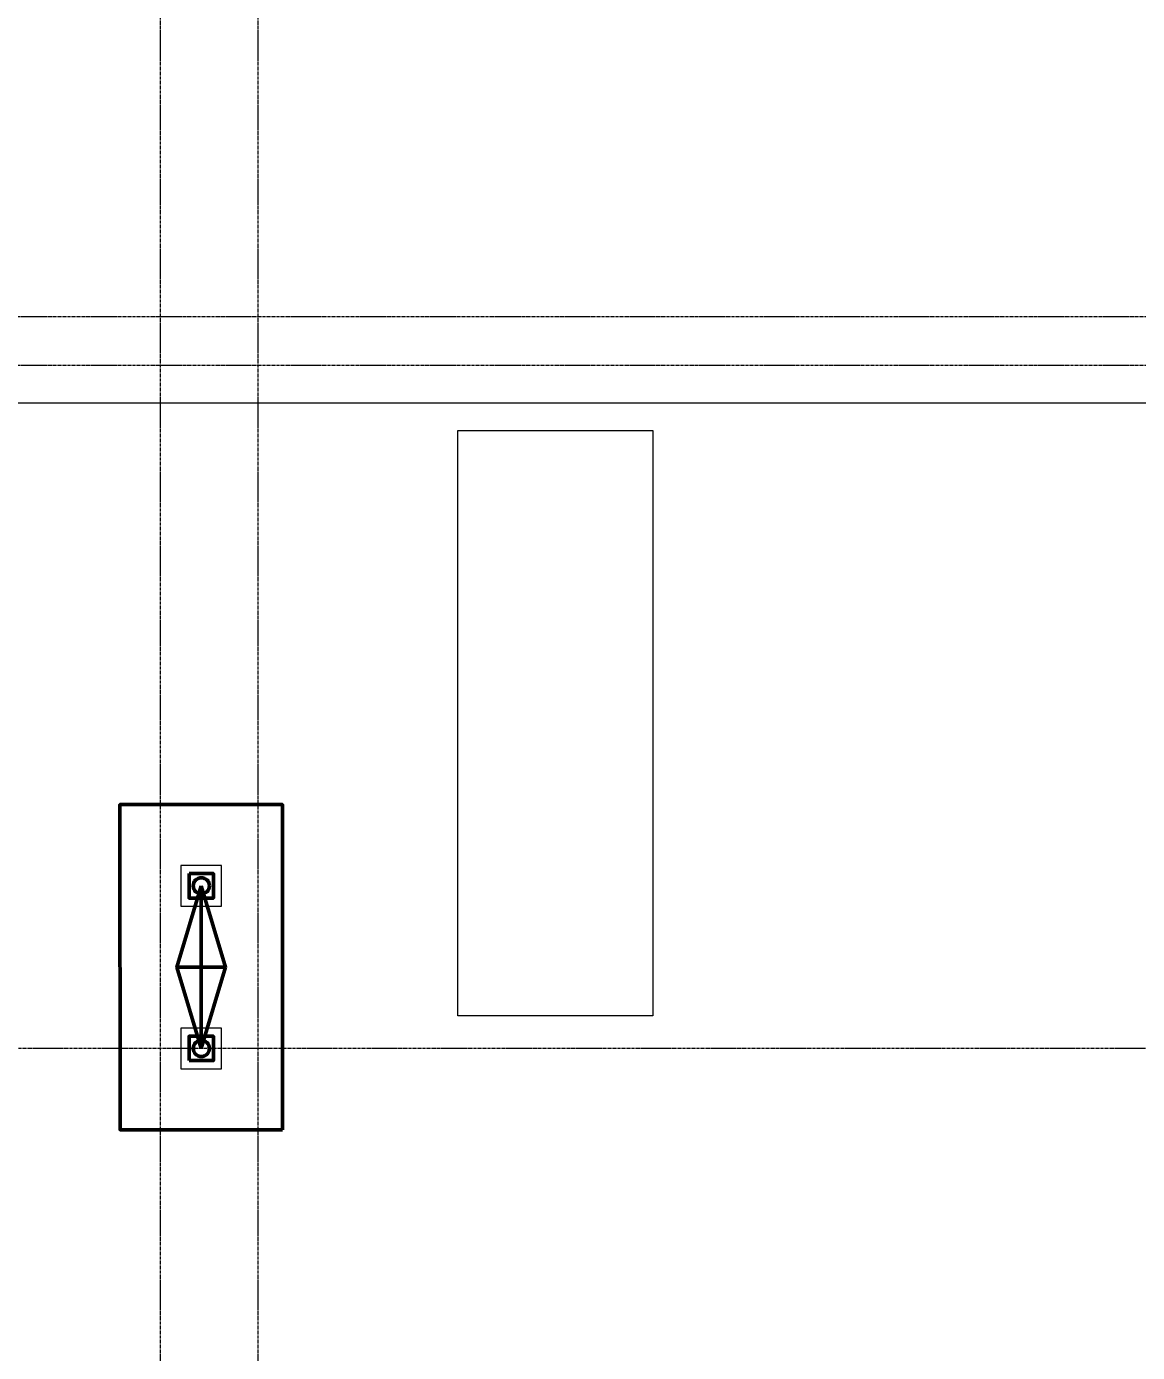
# Model space of a CAD drawing. Header units: millimetres. Extents: x -65509 to 912790, y 446 to 713294.
# Drawn here: x 453876 to 460712, y 600712 to 608868 of the extents above; entities that cross this region are included whole.
import ezdxf
from ezdxf import colors
from ezdxf.entities.mleader import LeaderData, LeaderLine
from ezdxf.math import Vec2, Vec3

# ---------------------------------------------------------------- set-up
doc = ezdxf.new("R2010")
doc.units = ezdxf.units.MM
doc.linetypes.add('CENTER2', pattern=[28.575, 19.05, -3.175, 3.175, -3.175])
doc.layers.add('АР_Делит', color=250, linetype='Continuous', lineweight=0, plot=False)
for name, color, linetype, lineweight in [('АР_ФАСАД', 250, 'Continuous', 9), ('Правки_АЛ', 250, 'Continuous', 60), ('Разуклонка', 250, 'Continuous', 0), ('РД_Воронки с кровли', 250, 'Continuous', 18), ('РД_Оси_100', 250, 'Continuous', 0)]:
    doc.layers.add(name, color=color, linetype=linetype, lineweight=lineweight)
doc.styles.add('style1', font='ARIALN.TTF')

# ---------------------------------------------------------------- blocks, each defined once
blk = doc.blocks.new('ап')
at = {"layer": 'Разуклонка', "color": 3, "lineweight": 50, "ltscale": 2}
for p, q in [((239617.7, 244456.9), (239767.7, 244956.9)), ((239768.4, 243956.9), (239767.7, 244956.9)), ((239767.7, 244956.9), (239917.8, 244456.9)), ((239768.4, 243956.9), (239617.7, 244456.9)), ((239617.7, 244456.9), (239917.8, 244456.9)), ((239917.8, 244456.9), (239768.4, 243956.9))]:
    blk.add_line(p, q, dxfattribs=at)
at = {"layer": 'Разуклонка', "color": 3, "lineweight": 50}
for points in [[(240268.4, 243456.9), (239268.4, 243456.9), (239267.7, 245456.9), (240267.7, 245456.9)], [(239692.7, 243881.9), (239842.7, 243881.9), (239842.7, 244031.9), (239692.7, 244031.9)]]:
    blk.add_lwpolyline(points, close=True, dxfattribs=at)
at = {"layer": 'Разуклонка', "color": 3, "linetype": 'Continuous', "lineweight": 50}
blk.add_lwpolyline([(239692.7, 245031.9), (239692.7, 244881.9), (239842.7, 244881.9), (239842.7, 245031.9)], close=True, dxfattribs=at)
at = {"layer": 'Разуклонка', "color": 3, "lineweight": 50}
for centre in [(239768.4, 244956.9), (239768.4, 243956.9)]:
    blk.add_circle(centre, 50, dxfattribs=at)
blk = doc.blocks.new('СОШ_2200_АР_ОСИ_М100_28.05.24')
at = {"layer": 'РД_Оси_100', "linetype": 'CENTER2'}
for p, q in [((65100, -6155), (65100, 139938.679)), ((-5954.958, 96300), (119910, 96300))]:
    blk.add_line(p, q, dxfattribs=at)
for points in [[(65700, -6155), (65700, 139938.679)], [(119910, 100950), (119410, 100800), (-5454.958, 100800), (-5954.958, 100950)], [(119910, 100350), (119410, 100500), (-5454.958, 100500), (-5954.958, 100350)]]:
    blk.add_lwpolyline(points, dxfattribs=at)
blk = doc.blocks.new('A$Cd58bfb5e')
at = {"layer": 'РД_Воронки с кровли', "lineweight": 0, "ltscale": 2}
for p, q in [((-500, -0.3), (0, 149.7)), ((0, -150.3), (0, 149.8)), ((0, 149.7), (500, 0.3)), ((500, 0.3), (-500, -0.3)), ((500, 0.3), (0, -150.3)), ((0, -150.3), (-500, -0.3))]:
    blk.add_line(p, q, dxfattribs=at)
at = {"layer": 'РД_Воронки с кровли'}
for points in [[(1000, 500.3), (1000, -499.7), (-1000, -500.3), (-1000, 499.7)], [(625, -125.3), (625, 124.7), (375, 124.7), (375, -125.3)]]:
    blk.add_lwpolyline(points, close=True, dxfattribs=at)
at = {"layer": 'РД_Воронки с кровли', "linetype": 'Continuous', "lineweight": 0}
blk.add_lwpolyline([(-625, -125.3), (-375, -125.3), (-375, 124.7), (-625, 124.7)], close=True, dxfattribs=at)
at = {"layer": 'РД_Воронки с кровли', "lineweight": 0}
for centre in [(-500, 0.3), (500, 0.3)]:
    blk.add_circle(centre, 50, dxfattribs=at)
blk = doc.blocks.new('воронки с кровли')
at = {"layer": 'РД_Воронки с кровли', "lineweight": 70, "rotation": 270}
blk.add_blockref('A$Cd58bfb5e', (-166101.2, 289072.1), dxfattribs=at)

msp = doc.modelspace()

# ---------------------------------------------------------------- linework, layer by layer
at = {"layer": 'АР_Делит'}
msp.add_lwpolyline([(457730.884, 602783.315), (456530.884, 602783.315), (456530.884, 606383.315), (457730.884, 606383.315)], close=True, dxfattribs=at)
at = {"layer": 'АР_ФАСАД'}
msp.add_lwpolyline([(427330.882, 606553.318), (504555.882, 606553.318)], dxfattribs=at)

# ---------------------------------------------------------------- block references
at = {"layer": 'Правки_АЛ'}
msp.add_blockref('ап', (215183.174, 358625.629), dxfattribs=at)
at = {"layer": 'РД_Воронки с кровли', "lineweight": 0}
msp.add_blockref('воронки с кровли', (621051.707, 314010.479), dxfattribs=at)
at = {"layer": 'РД_Оси_100'}
msp.add_blockref('СОШ_2200_АР_ОСИ_М100_28.05.24', (389600.882, 506283.318), dxfattribs=at)

# ---------------------------------------------------------------- leaders
at = {"layer": 'АР_Делит'}
ml = msp.add_multileader_mtext('Standard', dxfattribs=at)
ml.set_content('предусмотреть лорбик_файерборд по мет.каркасу  от ФГ-15 до покрытия фермы/перекрытия', color=256, style='style1')
ml.set_leader_properties(color=256)
ml.build(insert=Vec2(0, 0))
ml.multileader.update_dxf_attribs({"has_dogleg": 0, "text_left_attachment_type": 6, "text_right_attachment_type": 6, "arrow_head_size": 500, "scale": 100})
ctx = ml.context
ctx.base_point, ctx.scale, ctx.char_height, ctx.arrow_head_size, ctx.landing_gap_size, ctx.plane_origin, ctx.plane_x_axis, ctx.plane_y_axis = Vec3(427558.207, 588605.03), 100, 300, 500, 50, Vec3(409878.206, 573003.983), Vec3(1, 0.00000001), Vec3(-0.00000001, 1)
ctx.left_attachment, ctx.right_attachment = 6, 6
notes = []
notes.append((ctx, [(1, (1, 1, 0), (427550.207, 588605.03), (1, 0.00000001), 8, [(0, [(436950.881, 590853.318)], 0, []), (1, [(401750.882, 659149.318)], 0, [])])]))
ctx.mtext.insert, ctx.mtext.text_direction, ctx.mtext.rotation, ctx.mtext.width, ctx.mtext.defined_height, ctx.mtext.flow_direction = Vec3(427608.207, 588988.318), Vec3(1, 0.00000001), 0.00000001, 4538.94863, 395.157, 5
for ctx, leaders in notes:
    for number, flags, end, landing, length, lines in leaders:
        leader = LeaderData()
        leader.index, (leader.has_last_leader_line, leader.has_dogleg_vector, leader.attachment_direction) = number, flags
        leader.last_leader_point, leader.dogleg_vector, leader.dogleg_length = Vec3(end), Vec3(landing), length
        for number, points, colour, breaks in lines:
            line = LeaderLine()
            line.index, line.vertices, line.color, line.breaks = number, Vec3.list(points), colors.encode_raw_color(colour), breaks
            leader.lines.append(line)
        ctx.leaders.append(leader)

doc.saveas('drawing.dxf')
